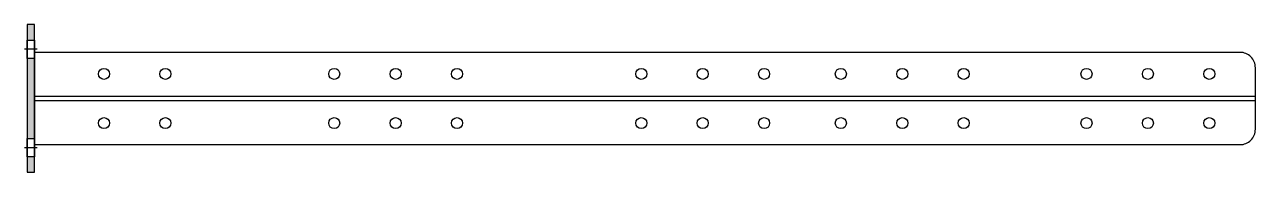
# Model space of a CAD drawing. Header units: millimetres. Extents: x 22902 to 24906, y 45402 to 45642.
import ezdxf

# ---------------------------------------------------------------- set-up
doc = ezdxf.new("R2010")
doc.units = ezdxf.units.MM
doc.header["$LTSCALE"] = 100
doc.layers.add('3L', color=1, linetype='Continuous', lineweight=30)

# ---------------------------------------------------------------- blocks, each defined once
blk = doc.blocks.new('Bracket T300')
at = {"layer": '3L', "true_color": 0xfecc66}
h = blk.add_hatch(color=31, dxfattribs=at)
h.paths.add_polyline_path([(138046.2, 595.7), (138046.2, 835.7), (138034.2, 835.7), (138034.2, 595.7)])
h.paths.add_polyline_path([(138046.2, 780.7), (138034.2, 780.7), (138034.2, 810.7), (138046.2, 810.7)], flags=17)
h.paths.add_polyline_path([(138046.2, 620.7), (138034.2, 620.7), (138034.2, 650.7), (138046.2, 650.7)], flags=17)
at = {"layer": '3L', "color": 31, "true_color": 0xfecc66}
for points in [[(138046.2, 595.7), (138046.2, 835.7), (138034.2, 835.7), (138034.2, 595.7)], [(138046.2, 780.7), (138034.2, 780.7), (138034.2, 810.7), (138046.2, 810.7)], [(140034.2, 712.7), (140034.2, 718.7), (138046.2, 718.7), (138046.2, 712.7)], [(138046.2, 620.7), (138034.2, 620.7), (138034.2, 650.7), (138046.2, 650.7)]]:
    blk.add_lwpolyline(points, close=True, dxfattribs=at)
for points in [[(138050.4, 795.7), (138030, 795.7)], [(138050.4, 635.7), (138030, 635.7)]]:
    blk.add_lwpolyline(points, dxfattribs=at)
blk.add_lwpolyline([(138046.2, 640.7), (140009.2, 640.7, 0.414214), (140034.2, 665.7), (140034.2, 765.7, 0.414214), (140009.2, 790.7), (138046.2, 790.7)], format="xyb", close=True, dxfattribs=at)
for centre in [(138159.2, 755.7), (138259.2, 755.7), (138534.2, 755.7), (138634.2, 755.7), (138734.2, 755.7), (139034.2, 755.7), (139134.2, 755.7), (139234.2, 755.7), (139359.2, 755.7), (139459.2, 755.7), (139559.2, 755.7), (139759.2, 755.7), (139859.2, 755.7), (139959.2, 755.7), (138159.2, 675.7), (138259.2, 675.7), (138534.2, 675.7), (138634.2, 675.7), (138734.2, 675.7), (139034.2, 675.7), (139134.2, 675.7), (139234.2, 675.7), (139359.2, 675.7), (139459.2, 675.7), (139559.2, 675.7), (139759.2, 675.7), (139859.2, 675.7), (139959.2, 675.7)]:
    blk.add_circle(centre, 9, dxfattribs=at)

msp = doc.modelspace()

# ---------------------------------------------------------------- block references
msp.add_blockref('Bracket T300', (-115128.1, 44806.1))

doc.saveas('drawing.dxf')
